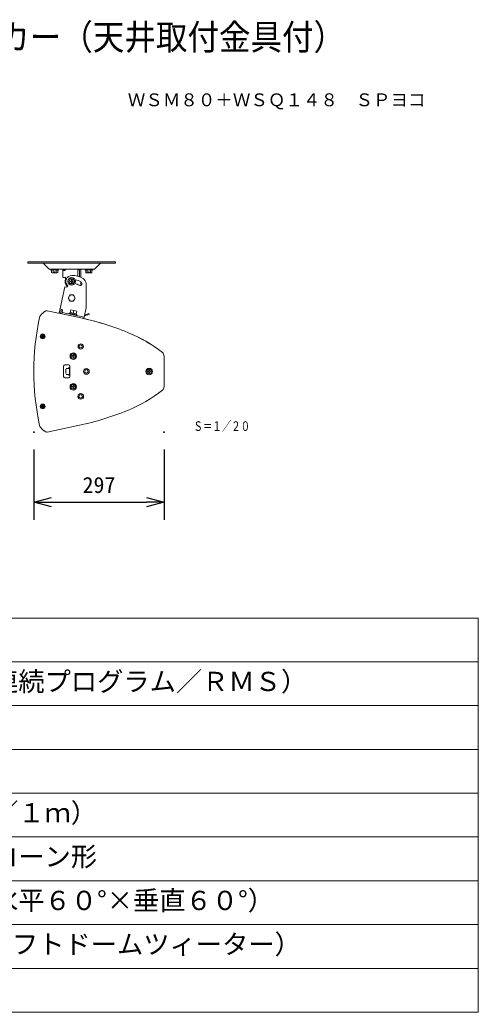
# Model space of a CAD drawing. Units: millimetres, scale not verified. Extents: x -62 to 63, y -56 to 57.
# Drawn here: x 10.2 to 62.5, y -56.5 to 56.8 of the extents above; entities that cross this region are included whole.
import ezdxf
from ezdxf.enums import TextEntityAlignment as Align

# ---------------------------------------------------------------- set-up
doc = ezdxf.new("R2010")
doc.units = ezdxf.units.MM
doc.header["$LTSCALE"] = 0.125
doc.header["$PDMODE"] = 32
doc.header["$PDSIZE"] = 0.0625
for name, color, linetype, lineweight in [('0-0_0', 7, 'Continuous', 25), ('0-1_WAKU', 1, 'Continuous', 18), ('0-4_GAIKEI', 1, 'Continuous', 18), ('0-5_SUNPO', 7, 'Continuous', 25)]:
    doc.layers.add(name, color=color, linetype=linetype, lineweight=lineweight)
for name, color, linetype in [('0-2_MOJI1', 7, 'Continuous'), ('0-3_TOUROKU', 7, 'Continuous'), ('0-6_DEFPOINTS', 7, 'Continuous')]:
    doc.layers.add(name, color=color, linetype=linetype)
doc.styles.add('ＭＳ ゴシック', font='')
doc.styles.get('ＭＳ ゴシック').set_extended_font_data('MS Gothic')

# ---------------------------------------------------------------- blocks, each defined once
blk = doc.blocks.new('_OPEN30')
at = {"layer": '0-0_0'}
blk.add_line((0, 0), (-1, 0), dxfattribs=at)
blk.add_lwpolyline([(-1, 0.26795), (0, 0), (-1, -0.26795)], dxfattribs=at)
blk = doc.blocks.new('D8')
at = {"layer": '0-5_SUNPO'}
for p, q in [((12.231, 8.7041), (12.231, 0.7041)), ((27.081, 8.7041), (27.081, 0.7041)), ((14.231, 2.7041), (25.081, 2.7041))]:
    blk.add_line(p, q, dxfattribs=at)
at = {"layer": '0-6_DEFPOINTS'}
for p in [(12.231, 10.7041), (27.081, 10.7041), (27.081, 2.7041)]:
    blk.add_point(p, dxfattribs=at)
at = {"layer": '0-5_SUNPO', "xscale": 2, "yscale": 2, "rotation": 180}
blk.add_blockref('_OPEN30', (12.231, 2.7041), dxfattribs=at)
at = {"layer": '0-5_SUNPO', "xscale": 2, "yscale": 2}
blk.add_blockref('_OPEN30', (27.081, 2.7041), dxfattribs=at)
at = {"layer": '0-5_SUNPO', "style": 'ＭＳ ゴシック'}
blk.add_text('297', height=1.833, dxfattribs=at).set_placement((17.781, 3.2041), align=Align.BOTTOM_LEFT)

msp = doc.modelspace()

# ---------------------------------------------------------------- linework, layer by layer
at = {"layer": '0-1_WAKU', "color": 4}
for p, q in [((62.5061, -11.4998), (-62.4939, -11.4998)), ((62.5061, -56.4998), (62.5061, -11.4998))]:
    msp.add_line(p, q, dxfattribs=at)
at = {"layer": '0-1_WAKU'}
for p, q in [((-62.4939, -16.4998), (62.5061, -16.4998)), ((-62.4939, -21.4998), (62.5061, -21.4998)), ((-62.4939, -26.4998), (62.5061, -26.4998)), ((-62.4939, -31.4998), (62.5061, -31.4998)), ((-62.4939, -36.4998), (62.5061, -36.4998)), ((-62.4939, -41.4998), (62.5061, -41.4998)), ((-62.4939, -46.4998), (62.5061, -46.4998)), ((-62.4939, -51.4998), (62.5061, -51.4998))]:
    msp.add_line(p, q, dxfattribs=at)
at = {"layer": '0-1_WAKU', "color": 4}
msp.add_lwpolyline([(-62.4939, -11.4998), (-62.4939, -56.4998), (62.5061, -56.4998)], dxfattribs=at)
at = {"layer": '0-4_GAIKEI', "color": 7}
for p, q in [((21.1073, 29.1736), (11.1073, 29.1736)), ((11.1073, 29.1736), (11.1073, 29.0136)), ((21.1073, 29.0136), (11.1073, 29.0136)), ((13.4755, 28.3704), (12.8323, 29.0136)), ((18.7392, 28.3704), (19.3823, 29.0136)), ((21.1073, 29.1736), (21.1073, 29.0136)), ((18.6261, 28.3236), (13.5886, 28.3236)), ((15.0823, 27.3936), (15.0823, 28.2836)), ((15.2949, 27.3936), (15.0823, 27.3936)), ((15.0872, 28.1936), (15.3323, 28.1936)), ((15.4323, 28.2936), (15.4323, 28.3236)), ((16.7823, 27.5283), (16.7823, 28.3236)), ((17.1323, 28.2836), (17.1323, 27.4047)), ((14.6791, 23.3025), (15.3236, 26.3347)), ((15.3236, 26.3347), (15.4948, 26.2983)), ((15.6301, 26.3602), (15.577, 26.4132)), ((17.7365, 26.6866), (17.7365, 23.9305)), ((17.4766, 22.7078), (17.7365, 23.9305)), ((16.9827, 22.8128), (13.3138, 23.5927)), ((14.9885, 23.7479), (14.7831, 23.7915)), ((14.9823, 23.238), (15.0655, 23.6293)), ((15.0156, 23.3945), (17.5099, 22.8643)), ((17.4766, 22.7078), (16.9876, 22.8118)), ((26.6452, 14.9044), (26.6452, 18.4212)), ((13.3138, 9.733), (16.9827, 10.5128))]:
    msp.add_line(p, q, dxfattribs=at)
at = {"layer": '0-4_GAIKEI'}
for p, q in [((13.7198, 28.3236), (13.7198, 28.2736)), ((14.5948, 28.2736), (13.7198, 28.2736)), ((13.7198, 28.2736), (13.8109, 28.2007)), ((13.8109, 28.2007), (13.8109, 27.9418)), ((13.8109, 27.9418), (13.8609, 27.9236)), ((14.1223, 27.9236), (13.861, 27.9236)), ((13.9841, 28.2007), (13.9841, 27.9418)), ((14.1223, 28.0136), (14.1923, 28.0136)), ((14.1223, 27.9236), (14.1223, 28.0136)), ((14.1923, 27.9236), (14.1923, 28.0136)), ((14.4537, 27.9236), (14.1923, 27.9236)), ((14.3305, 28.2007), (14.3305, 27.9418)), ((14.5037, 27.9418), (14.4537, 27.9236)), ((14.5948, 28.2736), (14.5037, 28.2007)), ((14.5037, 28.2007), (14.5037, 27.9418)), ((14.5948, 28.3236), (14.5948, 28.2736)), ((15.0821, 28.2936), (15.2422, 28.2936)), ((15.0836, 28.3036), (15.0836, 28.3236)), ((15.0836, 28.3036), (15.3911, 28.3036)), ((15.2423, 28.2836), (15.2423, 28.1936)), ((15.3911, 28.3036), (15.3911, 28.3236)), ((15.9341, 27.2436), (15.7609, 26.9436)), ((15.9341, 27.2436), (16.2805, 27.2436)), ((16.0723, 27.2436), (16.0723, 26.9786)), ((16.1423, 26.9786), (16.1423, 27.2436)), ((16.4537, 26.9436), (16.2805, 27.2436)), ((16.8236, 28.3036), (16.8236, 28.3236)), ((16.8236, 28.3036), (17.1311, 28.3036)), ((16.9723, 27.4679), (16.9723, 28.2836)), ((17.1311, 28.3036), (17.1311, 28.3236)), ((17.6198, 28.3236), (17.6198, 28.2736)), ((18.4948, 28.2736), (17.6198, 28.2736)), ((17.6198, 28.2736), (17.7109, 28.2007)), ((17.7109, 28.2007), (17.7109, 27.9418)), ((17.7109, 27.9418), (17.7609, 27.9236)), ((18.0223, 27.9236), (17.761, 27.9236)), ((17.8841, 28.2007), (17.8841, 27.9418)), ((18.0223, 28.0136), (18.0923, 28.0136)), ((18.0223, 27.9236), (18.0223, 28.0136)), ((18.0923, 27.9236), (18.0923, 28.0136)), ((18.3537, 27.9236), (18.0923, 27.9236)), ((18.2305, 28.2007), (18.2305, 27.9418)), ((18.4037, 27.9418), (18.3537, 27.9236)), ((18.4948, 28.2736), (18.4037, 28.2007)), ((18.4037, 28.2007), (18.4037, 27.9418)), ((18.4948, 28.3236), (18.4948, 28.2736)), ((15.7609, 26.9436), (15.9341, 26.6436)), ((15.9341, 26.6436), (16.2805, 26.6436)), ((16.0723, 26.9786), (15.9448, 26.9786)), ((15.9448, 26.9786), (15.9448, 26.9086)), ((15.9448, 26.9086), (16.0723, 26.9086)), ((16.0723, 26.9086), (16.0723, 26.6436)), ((16.2698, 26.9786), (16.1423, 26.9786)), ((16.1423, 26.9086), (16.2698, 26.9086)), ((16.1423, 26.6436), (16.1423, 26.9086)), ((16.2698, 26.9086), (16.2698, 26.9786)), ((16.2805, 26.6436), (16.4537, 26.9436)), ((17.1323, 26.9037), (17.1323, 26.4774)), ((15.9053, 25.3936), (15.7032, 25.0436)), ((15.7032, 25.0436), (15.9053, 24.6936)), ((16.3094, 25.3936), (15.9053, 25.3936)), ((16.5115, 25.0436), (16.3094, 25.3936)), ((16.3094, 24.6936), (16.5115, 25.0436)), ((15.9053, 24.6936), (16.3094, 24.6936)), ((14.8356, 23.2692), (14.9396, 23.7583)), ((15.8148, 23.3064), (15.7981, 23.2282)), ((15.8148, 23.3064), (16.6951, 23.1193)), ((15.9211, 23.386), (15.9004, 23.2882)), ((15.9211, 23.386), (16.6303, 23.2353)), ((15.9334, 23.3834), (15.9957, 23.6769)), ((15.9957, 23.6769), (16.6804, 23.5314)), ((16.2757, 23.3107), (16.3343, 23.5863)), ((16.6303, 23.2353), (16.6095, 23.1375)), ((16.6181, 23.2379), (16.6804, 23.5314)), ((16.6951, 23.1193), (16.6785, 23.0411)), ((17.5366, 22.9902), (18.0813, 23.1672)), ((17.5607, 23.1031), (18.0504, 23.2623)), ((18.0813, 23.1672), (18.0504, 23.2623)), ((12.6816, 20.6878), (12.7166, 20.6878)), ((12.6816, 20.6378), (12.6816, 20.6878)), ((12.7166, 20.6378), (12.6816, 20.6378)), ((12.7566, 20.7628), (12.8066, 20.7628)), ((12.7566, 20.7278), (12.7566, 20.7628)), ((12.7566, 20.5628), (12.7566, 20.5978)), ((12.8066, 20.5628), (12.7566, 20.5628)), ((12.8066, 20.7628), (12.8066, 20.7278)), ((12.8066, 20.5978), (12.8066, 20.5628)), ((12.8466, 20.6878), (12.8816, 20.6878)), ((12.8816, 20.6378), (12.8466, 20.6378)), ((12.8816, 20.6878), (12.8816, 20.6378)), ((16.1266, 18.4328), (16.1616, 18.4328)), ((16.1266, 18.3928), (16.1266, 18.4328)), ((16.1616, 18.3928), (16.1266, 18.3928)), ((16.2616, 18.5678), (16.3016, 18.5678)), ((16.2616, 18.5328), (16.2616, 18.5678)), ((16.2616, 18.2578), (16.2616, 18.2928)), ((16.3016, 18.2578), (16.2616, 18.2578)), ((16.3016, 18.5678), (16.3016, 18.5328)), ((16.3016, 18.2928), (16.3016, 18.2578)), ((16.4016, 18.4328), (16.4366, 18.4328)), ((16.4366, 18.3928), (16.4016, 18.3928)), ((16.4366, 18.4328), (16.4366, 18.3928)), ((15.1816, 16.0628), (15.1816, 17.2628)), ((15.3316, 17.4128), (15.7316, 17.4128)), ((15.455, 17.0003), (15.8366, 17.0003)), ((15.8816, 17.1003), (15.7566, 17.1003)), ((15.7566, 17.1003), (15.7566, 17.0003)), ((15.8366, 16.3253), (15.8366, 17.0003)), ((15.8816, 17.2628), (15.8816, 16.0628)), ((15.7316, 15.9128), (15.3316, 15.9128)), ((15.4325, 16.9003), (15.4325, 16.4253)), ((15.8366, 16.3253), (15.455, 16.3253)), ((15.7566, 16.3253), (15.7566, 16.2253)), ((15.7566, 16.2253), (15.8816, 16.2253)), ((24.7902, 16.6428), (24.7902, 16.6828)), ((24.7902, 16.6828), (24.8252, 16.6828)), ((24.8252, 16.6428), (24.7902, 16.6428)), ((24.9252, 16.7828), (24.9252, 16.8178)), ((24.9252, 16.8178), (24.9652, 16.8178)), ((24.9252, 16.5078), (24.9252, 16.5428)), ((24.9652, 16.5078), (24.9252, 16.5078)), ((24.9652, 16.8178), (24.9652, 16.7828)), ((24.9652, 16.5428), (24.9652, 16.5078)), ((25.0652, 16.6828), (25.1002, 16.6828)), ((25.1002, 16.6428), (25.0652, 16.6428)), ((25.1002, 16.6828), (25.1002, 16.6428)), ((16.1266, 14.9328), (16.1616, 14.9328)), ((16.1266, 14.8928), (16.1266, 14.9328)), ((16.1616, 14.8928), (16.1266, 14.8928)), ((16.2616, 15.0678), (16.3016, 15.0678)), ((16.2616, 15.0328), (16.2616, 15.0678)), ((16.2616, 14.7578), (16.2616, 14.7928)), ((16.3016, 14.7578), (16.2616, 14.7578)), ((16.3016, 15.0678), (16.3016, 15.0328)), ((16.3016, 14.7928), (16.3016, 14.7578)), ((16.4016, 14.9328), (16.4366, 14.9328)), ((16.4366, 14.8928), (16.4016, 14.8928)), ((16.4366, 14.9328), (16.4366, 14.8928)), ((12.6816, 12.6878), (12.7166, 12.6878)), ((12.6816, 12.6378), (12.6816, 12.6878)), ((12.7166, 12.6378), (12.6816, 12.6378)), ((12.7566, 12.7628), (12.8066, 12.7628)), ((12.7566, 12.7278), (12.7566, 12.7628)), ((12.7566, 12.5628), (12.7566, 12.5978)), ((12.8066, 12.5628), (12.7566, 12.5628)), ((12.8066, 12.7628), (12.8066, 12.7278)), ((12.8066, 12.5978), (12.8066, 12.5628)), ((12.8466, 12.6878), (12.8816, 12.6878)), ((12.8816, 12.6378), (12.8466, 12.6378)), ((12.8816, 12.6878), (12.8816, 12.6378))]:
    msp.add_line(p, q, dxfattribs=at)
for centre, radius in [((16.1073, 26.9436), 0.4375), ((12.7816, 20.6628), 0.275), ((12.7816, 20.6628), 0.19), ((17.1316, 19.5128), 0.3013), ((17.1316, 19.5128), 0.3), ((17.1316, 19.5128), 0.175), ((16.2816, 18.4128), 0.375), ((16.2816, 18.4128), 0.2625), ((24.9452, 16.6628), 0.375), ((17.7816, 16.6628), 0.325), ((17.7816, 16.6628), 0.2), ((24.9452, 16.6628), 0.2625), ((16.2816, 14.9128), 0.375), ((16.2816, 14.9128), 0.2625), ((17.1316, 13.8128), 0.325), ((17.1316, 13.8128), 0.2), ((12.7816, 12.6628), 0.275), ((12.7816, 12.6628), 0.19)]:
    msp.add_circle(centre, radius, dxfattribs=at)
at = {"layer": '0-4_GAIKEI', "color": 7}
for centre, radius, start, end in [((13.5886, 28.4836), 0.16, 225, 270), ((18.6261, 28.4836), 0.16, 270, 315), ((14.8823, 28.2836), 0.2, 0, 11.54631), ((15.2949, 27.2686), 0.125, 338.19625, 90), ((15.3323, 28.2936), 0.1, 270, 0), ((16.1073, 26.9436), 0.75, 158.19625, 225), ((16.1073, 26.9436), 0.675, 90, 222.46433), ((16.1073, 25.0436), 2.575, 59.85415, 90), ((17.0615, 26.6866), 0.675, 0, 59.85415), ((15.5208, 26.4206), 0.125, 258, 343.98082), ((15.5172, 26.4035), 0.125, 352.01918, 42.46433), ((16.1073, 25.0436), 1.675, 60, 78.08072), ((16.1073, 25.0436), 2.125, 60, 79.36135), ((17.0573, 26.689), 0.225, 240, 60), ((41.7816, 16.6628), 30, 168.15336, 191.84664), ((12.91, 22.7189), 0.5, 139.93136, 168.15336), ((14.4405, 21.4315), 2.5, 121.5905, 139.93136), ((13.2619, 23.3481), 0.25, 78, 121.5905), ((14.9677, 23.6501), 0.1, 348, 78), ((10.288, -8.6835), 32.2, 71.14783, 78), ((10.288, -8.6835), 32.2, 67.72158, 78), ((16.1501, 5.6251), 16.7371, 57.21712, 67.72158), ((16.1501, 5.6251), 16.7371, 52.00627, 67.72158), ((26.1452, 18.4212), 0.5, 0, 52.00627), ((26.1452, 14.9044), 0.5, 307.99373, 0), ((16.1501, 27.7005), 16.7371, 292.27842, 307.99373), ((10.288, 42.0092), 32.2, 282, 292.27842), ((12.91, 10.6067), 0.5, 191.84664, 220.06864), ((14.4405, 11.8941), 2.5, 220.06864, 238.4095), ((13.2619, 9.9775), 0.25, 238.4095, 282)]:
    msp.add_arc(centre, radius, start, end, dxfattribs=at)
at = {"layer": '0-4_GAIKEI'}
for centre, radius, start, end in [((14.8823, 28.2836), 0.36, 0, 3.19658), ((16.1073, 26.9436), 0.2964, 96.78129, 263.21871), ((16.1073, 26.9436), 0.2964, 276.78129, 83.21871), ((17.3323, 28.2836), 0.36, 176.76114, 180), ((17.3323, 28.2836), 0.2, 168.43406, 180), ((16.1073, 25.0436), 0.3542, 158.77493, 201.22507), ((16.1073, 25.0436), 0.3542, 98.77493, 141.22507), ((16.1073, 25.0436), 0.3542, 38.77493, 81.22507), ((16.1073, 25.0436), 0.3542, 338.77493, 21.22507), ((16.1073, 25.0436), 0.3542, 218.77493, 261.22507), ((16.1073, 25.0436), 0.3542, 278.77493, 321.22507), ((12.7166, 20.7278), 0.04, 270, 0), ((12.7166, 20.5978), 0.04, 0, 90), ((12.8466, 20.7278), 0.04, 180, 270), ((12.8466, 20.5978), 0.04, 90, 180), ((16.1616, 18.5328), 0.1, 270, 0), ((16.1616, 18.2928), 0.1, 0, 90), ((16.4016, 18.5328), 0.1, 180, 270), ((16.4016, 18.2928), 0.1, 90, 180), ((15.3316, 17.2628), 0.15, 90, 180), ((15.7316, 17.2628), 0.15, 0, 90), ((15.3316, 16.0628), 0.15, 180, 270), ((15.7316, 16.0628), 0.15, 270, 0), ((24.8252, 16.7828), 0.1, 270, 0), ((24.8252, 16.5428), 0.1, 0, 90), ((25.0652, 16.7828), 0.1, 180, 270), ((25.0652, 16.5428), 0.1, 90, 180), ((16.1616, 15.0328), 0.1, 270, 0), ((16.1616, 14.7928), 0.1, 0, 90), ((16.4016, 15.0328), 0.1, 180, 270), ((16.4016, 14.7928), 0.1, 90, 180), ((12.7166, 12.7278), 0.04, 270, 0), ((12.7166, 12.5978), 0.04, 0, 90), ((12.8466, 12.7278), 0.04, 180, 270), ((12.8466, 12.5978), 0.04, 90, 180)]:
    msp.add_arc(centre, radius, start, end, dxfattribs=at)

# ---------------------------------------------------------------- block references
at = {"layer": '0-5_SUNPO'}
msp.add_blockref('D8', (-0.4358, -0.9766), dxfattribs=at)

# ---------------------------------------------------------------- texts
at = {"layer": '0-2_MOJI1', "style": 'ＭＳ ゴシック', "width": 0.9}
msp.add_text('２０ｃｍ\u3000２ウェイスピーカー（天井取付金具付）', height=2.933, dxfattribs=at).set_placement((-35.4939, 52.5002), align=Align.BOTTOM_LEFT)
at = {"layer": '0-2_MOJI1', "style": 'ＭＳ ゴシック'}
for s, p in [('１６０Ｗ／８０Ｗ（連続プログラム／ＲＭＳ）', (-19.9939, -20.4998)), ('９４．５ｄＢ（１Ｗ／１ｍ）', (-19.9939, -35.4998)), ('低域用：２０ｃｍ\u3000コーン形', (-19.9939, -40.4998)), ('高域用：ホーン形（水平６０°×垂直６０°）', (-19.9939, -45.4998)), ('\u3000\u3000\u3000（φ２５ｍｍソフトドームツィーター）', (-19.9939, -50.4998))]:
    msp.add_text(s, height=2.199, dxfattribs=at).set_placement(p, align=Align.BOTTOM_LEFT)
at = {"layer": '0-3_TOUROKU', "style": 'ＭＳ ゴシック'}
msp.add_text('ＷＳＭ８０＋ＷＳＱ１４８\u3000ＳＰヨコ', height=1.466, dxfattribs=at).set_placement((22.5061, 46.5002), align=Align.BOTTOM_LEFT)
at = {"layer": '0-3_TOUROKU', "style": 'ＭＳ ゴシック', "width": 0.7}
msp.add_text('Ｓ＝１／２０', height=1.1, dxfattribs=at).set_placement((30.0008, 9.5365), align=Align.BOTTOM_LEFT)

doc.saveas('drawing.dxf')
